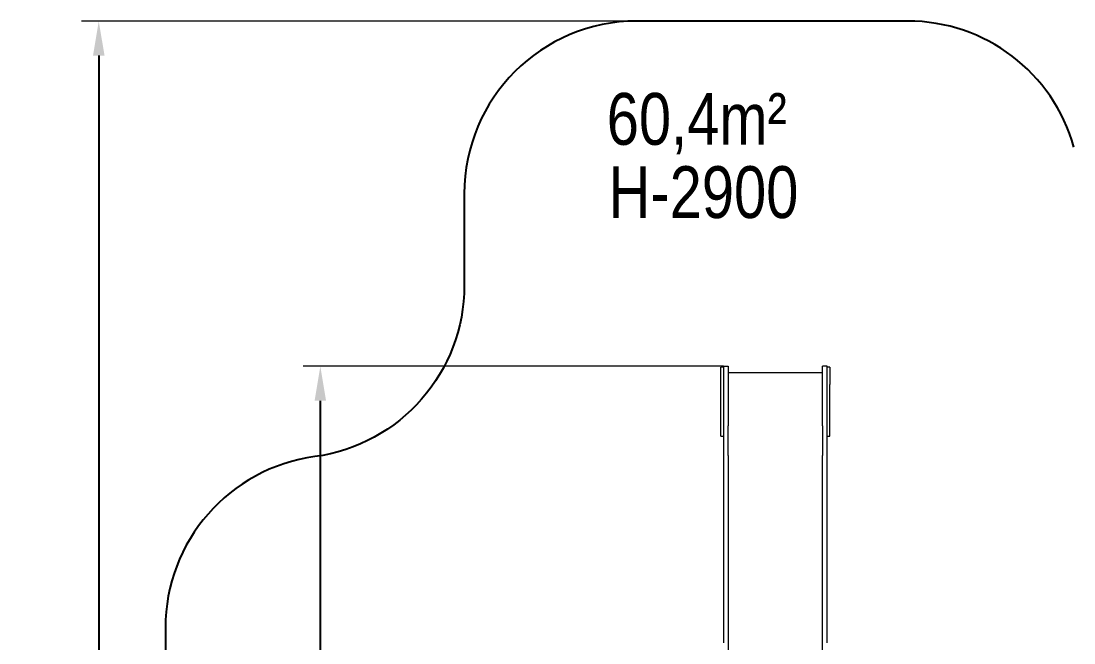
# Model space of a CAD drawing. Header units: millimetres. Extents: x -5243 to 4376, y -6091 to 4501.
# Drawn here: x -5243 to 857, y 900 to 4501 of the extents above; entities that cross this region are included whole.
import ezdxf

# ---------------------------------------------------------------- set-up
doc = ezdxf.new("R2010")
doc.units = ezdxf.units.MM
for name, color, linetype in [('DIKOM_ЗОНА', 80, 'Continuous'), ('DIKOM_РАЗМЕР_ЗОНА', 7, 'Continuous'), ('DIKOM_РАЗМЕР_ОБЪЕКТА', 7, 'Continuous')]:
    doc.layers.add(name, color=color, linetype=linetype)
doc.styles.add('style1', font='arial.ttf', dxfattribs={"width": 0.8})
doc.dimstyles.new('1-50', dxfattribs={"dimtxt": 300, "dimasz": 200, "dimexe": 100, "dimexo": 0, "dimgap": 100, "dimtad": 1, "dimtxsty": 'style1', "dimcen": 200, "dimclrd": 7, "dimclre": 7, "dimclrt": 7, "dimadec": 1, "dimazin": 2, "dimtfac": 1, "dimtmove": 0, "dimatfit": 2, "dimfxl": 0, "dimlwd": 25, "dimlwe": 18, "dimarcsym": 0})

# ---------------------------------------------------------------- blocks, each defined once
blk = doc.blocks.new('*D12')
at = {"layer": 'Defpoints', "color": 0, "transparency": 16777216}
for p in [(-1173.1, 2502), (-3508.9, -3299.1), (1059.9, -3299.1)]:
    blk.add_point(p, dxfattribs=at)
at = {"layer": 'DIKOM_РАЗМЕР_ОБЪЕКТА', "color": 7, "lineweight": 18, "transparency": 16777216}
for p, q in [((-1173.1, 2502), (-3608.9, 2502)), ((1059.9, -3299.1), (-3608.9, -3299.1))]:
    blk.add_line(p, q, dxfattribs=at)
at = {"layer": 'DIKOM_РАЗМЕР_ОБЪЕКТА', "color": 7, "lineweight": 25, "transparency": 16777216}
blk.add_line((-3508.9, 2302), (-3508.9, -3099.1), dxfattribs=at)
at = {"layer": 'DIKOM_РАЗМЕР_ОБЪЕКТА', "color": 7, "transparency": 16777216}
for points in [[(-3542.2, 2302), (-3475.6, 2302), (-3508.9, 2502)], [(-3542.2, -3099.1), (-3475.6, -3099.1), (-3508.9, -3299.1)]]:
    blk.add_solid(points, dxfattribs=at)
at = {"layer": 'DIKOM_РАЗМЕР_ОБЪЕКТА', "color": 7, "transparency": 16777216, "insert": (-3762.1, 53.3), "char_height": 300, "attachment_point": 5, "rotation": 90, "style": 'style1'}
blk.add_mtext('5800', dxfattribs=at)
blk = doc.blocks.new('*D13')
at = {"layer": 'Defpoints', "color": 0, "transparency": 16777216}
for p in [(-890.5, 4500.9), (-4792.5, -4799.1), (1170.9, -4799.1)]:
    blk.add_point(p, dxfattribs=at)
at = {"layer": 'DIKOM_РАЗМЕР_ЗОНА', "color": 7, "lineweight": 18, "transparency": 16777216}
for p, q in [((-890.5, 4500.9), (-4892.5, 4500.9)), ((1170.9, -4799.1), (-4892.5, -4799.1))]:
    blk.add_line(p, q, dxfattribs=at)
at = {"layer": 'DIKOM_РАЗМЕР_ЗОНА', "color": 7, "lineweight": 25, "transparency": 16777216}
blk.add_line((-4792.5, 4300.9), (-4792.5, -4599.1), dxfattribs=at)
at = {"layer": 'DIKOM_РАЗМЕР_ЗОНА', "color": 7, "transparency": 16777216}
for points in [[(-4825.8, 4300.9), (-4759.1, 4300.9), (-4792.5, 4500.9)], [(-4825.8, -4599.1), (-4759.1, -4599.1), (-4792.5, -4799.1)]]:
    blk.add_solid(points, dxfattribs=at)
at = {"layer": 'DIKOM_РАЗМЕР_ЗОНА', "color": 7, "transparency": 16777216, "insert": (-5045.8, 21.3), "char_height": 300, "attachment_point": 5, "rotation": 90, "style": 'style1'}
blk.add_mtext('9300', dxfattribs=at)

msp = doc.modelspace()

# ---------------------------------------------------------------- linework, layer by layer
at = {"color": 7, "linetype": 'Continuous', "lineweight": 15}
for p, q in [((-1173.07, 2502.008), (-1146.07, 2502.008)), ((-1173.07, 2502.008), (-1173.07, 2502.007)), ((-1173.07, 2502.007), (-1173.07, 2352.004)), ((-1146.07, 2502.008), (-1146.07, 2502.007)), ((-1146.07, 2502.007), (-1146.07, 2352.004)), ((-573.07, 2502.008), (-600.07, 2502.008)), ((-600.07, 2502.007), (-600.07, 2502.008)), ((-600.07, 2352.004), (-600.07, 2502.007)), ((-573.07, 2502.007), (-573.07, 2502.008)), ((-573.07, 2352.004), (-573.07, 2502.007)), ((-1173.07, 2497.009), (-1188.07, 2497.009)), ((-1188.07, 2397.007), (-1188.07, 2497.009)), ((-600.07, 2464.009), (-1146.07, 2464.009)), ((-558.07, 2497.009), (-573.07, 2497.009)), ((-558.07, 2497.009), (-558.07, 2397.007)), ((-1188.07, 2197.007), (-1188.07, 2397.007)), ((-558.07, 2197.007), (-558.07, 2397.007)), ((-1173.07, 2352.004), (-1173.07, 2157.004)), ((-1146.07, 2352.004), (-1146.07, 2157.004)), ((-600.07, 2157.004), (-600.07, 2352.004)), ((-573.07, 2157.004), (-573.07, 2352.004)), ((-1188.07, 2097.009), (-1188.07, 2197.007)), ((-558.07, 2097.009), (-558.07, 2197.007)), ((-1173.07, 2157.004), (-1173.07, 1984.93)), ((-1146.07, 1984.93), (-1146.07, 2157.004)), ((-600.07, 2157.004), (-600.07, 1984.93)), ((-573.07, 1984.93), (-573.07, 2157.004)), ((-1188.07, 2097.009), (-1173.07, 2097.009)), ((-573.07, 2097.009), (-558.07, 2097.009)), ((-1173.07, 1984.93), (-1173.07, 899.806)), ((-1146.07, 1984.93), (-1146.07, 491.222)), ((-600.07, 553.673), (-600.07, 1984.93)), ((-573.07, 899.806), (-573.07, 1984.93))]:
    msp.add_line(p, q, dxfattribs=at)
at = {"layer": 'DIKOM_ЗОНА', "color": 3}
for points in [[(856.943, 3770.862, 0.33622503), (-105.917, 4500.862), (-1675.032, 4500.862, 0.41421356), (-2675.032, 3500.862), (-2675.032, 2969.731, -0.37529681), (-3540.765, 1978.785)], [(-3540.765, 1978.785, 0.37529681), (-4406.499, 987.84), (-4406.499, -906.117, 0.37529681), (-3540.765, -1897.062)]]:
    msp.add_lwpolyline(points, format="xyb", dxfattribs=at)

# ---------------------------------------------------------------- texts
at = {"layer": 'DIKOM_РАЗМЕР_ОБЪЕКТА', "insert": (-1849.661, 4084.421), "char_height": 300, "attachment_point": 1, "style": 'style1'}
msp.add_mtext_dynamic_manual_height_columns('60,4m²', width=5885.53069, gutter_width=20, heights=[0], dxfattribs=at)
at = {"layer": 'DIKOM_РАЗМЕР_ОБЪЕКТА', "insert": (-1838.921, 3660.352), "char_height": 300, "width": 1252.54025, "attachment_point": 1, "style": 'style1'}
msp.add_mtext('H-2900', dxfattribs=at)

# ---------------------------------------------------------------- dimensions: what is measured, and where the dimension line sits
at = {"layer": 'DIKOM_РАЗМЕР_ЗОНА', "color": 3}
dim = msp.add_linear_dim(base=(-4792.478, -4799.138), p1=(-890.474, 4500.862), p2=(1170.907, -4799.138), angle=90, dimstyle='1-50', dxfattribs=at)
dim.commit()
dim.dimension.update_dxf_attribs({"geometry": '*D13', "text_midpoint": (-4792.478, 21.297), "dimtype": 160})
at = {"layer": 'DIKOM_РАЗМЕР_ОБЪЕКТА', "color": 3}
dim = msp.add_linear_dim(base=(-3508.902, -3299.138), p1=(-1173.07, 2502.008), p2=(1059.856, -3299.138), angle=90, text='5800', dimstyle='1-50', dxfattribs=at)
dim.commit()
dim.dimension.update_dxf_attribs({"geometry": '*D12', "text_midpoint": (-3508.902, 53.279), "dimtype": 160})

doc.saveas('drawing.dxf')
